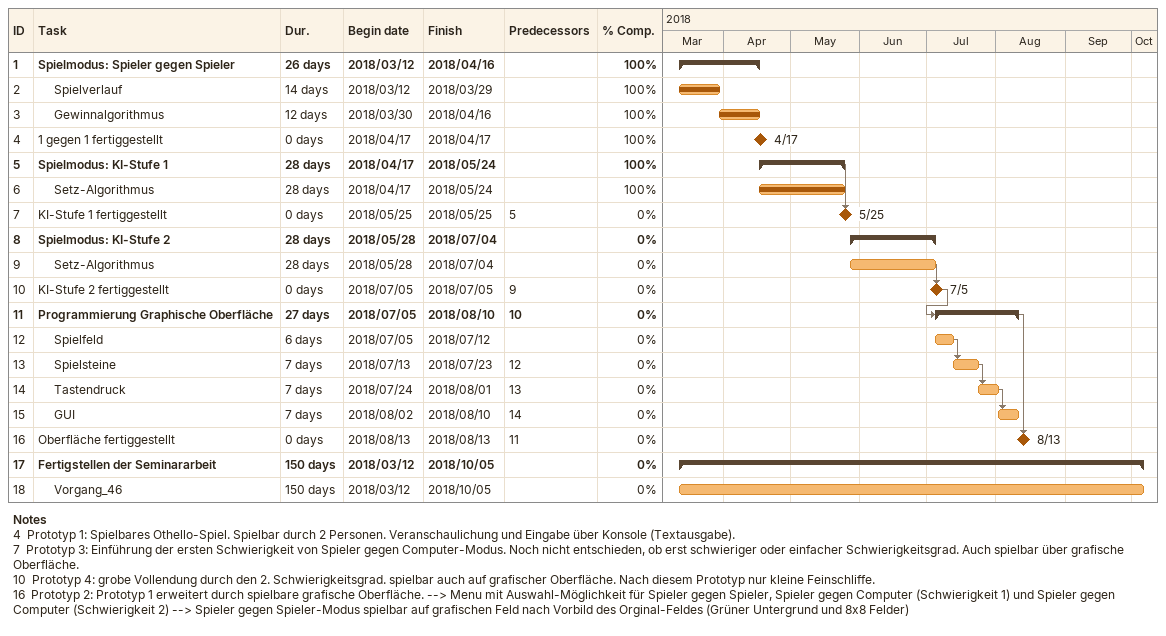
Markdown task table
| ID | Level | Task | Duration | Start | Finish | Predecessors | % complete |
|---|---|---|---|---|---|---|---|
| 1 | 1 | **Spielmodus: Spieler gegen Spieler** | 26d | 2018-03-12 | 2018-04-16 |  | 100 |
| 2 | 2 | Spielverlauf | 14d | 2018-03-12 | 2018-03-29 |  | 100 |
| 3 | 2 | Gewinnalgorithmus | 12d | 2018-03-30 | 2018-04-16 |  | 100 |
| 4 | 1 | 1 gegen 1 fertiggestellt | 0d | 2018-04-17 | 2018-04-17 |  | 100 |
| 5 | 1 | **Spielmodus: KI-Stufe 1** | 28d | 2018-04-17 | 2018-05-24 |  | 100 |
| 6 | 2 | Setz-Algorithmus | 28d | 2018-04-17 | 2018-05-24 |  | 100 |
| 7 | 1 | KI-Stufe 1 fertiggestellt | 0d | 2018-05-25 | 2018-05-25 | 5 | 0 |
| 8 | 1 | **Spielmodus: KI-Stufe 2** | 28d | 2018-05-28 | 2018-07-04 |  | 0 |
| 9 | 2 | Setz-Algorithmus | 28d | 2018-05-28 | 2018-07-04 |  | 0 |
| 10 | 1 | KI-Stufe 2 fertiggestellt | 0d | 2018-07-05 | 2018-07-05 | 9 | 0 |
| 11 | 1 | **Programmierung Graphische Oberfläche** | 27d | 2018-07-05 | 2018-08-10 | 10 | 0 |
| 12 | 2 | Spielfeld | 6d | 2018-07-05 | 2018-07-12 |  | 0 |
| 13 | 2 | Spielsteine | 7d | 2018-07-13 | 2018-07-23 | 12 | 0 |
| 14 | 2 | Tastendruck | 7d | 2018-07-24 | 2018-08-01 | 13 | 0 |
| 15 | 2 | GUI | 7d | 2018-08-02 | 2018-08-10 | 14 | 0 |
| 16 | 1 | Oberfläche fertiggestellt | 0d | 2018-08-13 | 2018-08-13 | 11 | 0 |
| 17 | 1 | **Fertigstellen der Seminararbeit** | 150d | 2018-03-12 | 2018-10-05 |  | 0 |
| 18 | 2 | Vorgang_46 | 150d | 2018-03-12 | 2018-10-05 |  | 0 |

Notes
- 4: Prototyp 1: Spielbares Othello-Spiel. Spielbar durch 2 Personen. Veranschaulichung und Eingabe über Konsole (Textausgabe).
- 7: Prototyp 3: Einführung der ersten Schwierigkeit von Spieler gegen Computer-Modus. Noch nicht entschieden, ob erst schwieriger oder einfacher Schwierigkeitsgrad. Auch spielbar über grafische Oberfläche.
- 10: Prototyp 4: grobe Vollendung durch den 2. Schwierigkeitsgrad. spielbar auch auf grafischer Oberfläche. Nach diesem Prototyp nur kleine Feinschliffe.
- 16: Prototyp 2: Prototyp 1 erweitert durch spielbare grafische Oberfläche. --> Menu mit Auswahl-Möglichkeit für Spieler gegen Spieler, Spieler gegen Computer (Schwierigkeit 1) und Spieler gegen Computer (Schwierigkeit 2) --> Spieler gegen Spieler-Modus spielbar auf grafischen Feld nach Vorbild des Orginal-Feldes (Grüner Untergrund und 8x8 Felder)
